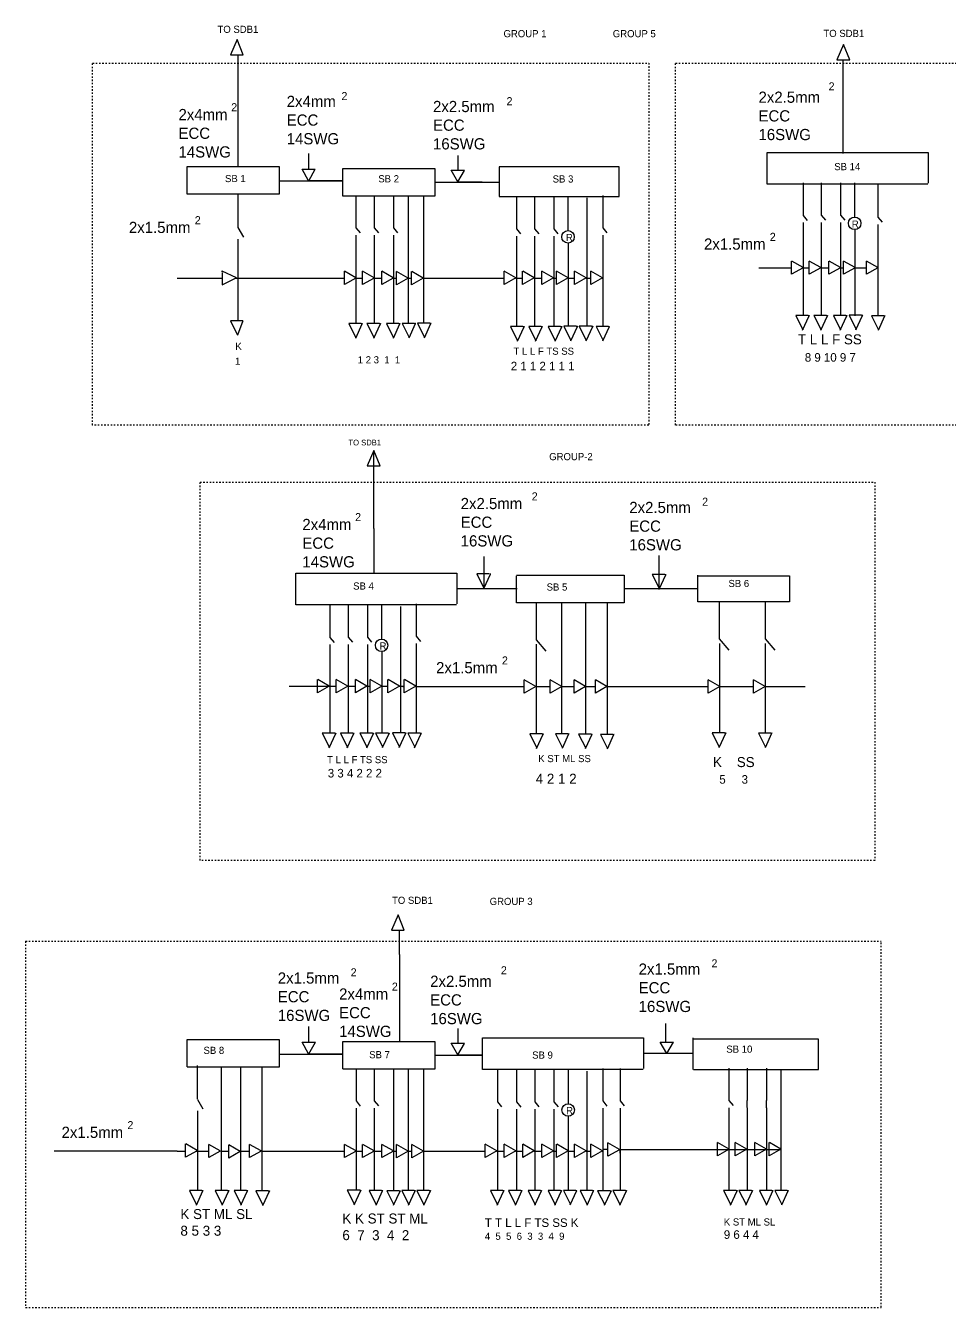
# Model space of a CAD drawing. Header units: inches. Extents: x 18 to 148, y -45 to 52.
# Drawn here: x 17.5 to 82.3, y -44.9 to 44.8 of the extents above; entities that cross this region are included whole.
import ezdxf

# ---------------------------------------------------------------- set-up
doc = ezdxf.new("R2010")
doc.units = ezdxf.units.IN
doc.header["$MEASUREMENT"] = 0
doc.linetypes.add('DOT2', pattern=[0.125, 0, -0.125])
doc.layers.add('Layer1', color=7, linetype='DOT2')

msp = doc.modelspace()

# ---------------------------------------------------------------- linework, layer by layer
for p, q in [((32.34, 43.869), (31.871, 42.8)), ((32.772, 42.8), (32.34, 43.869)), ((74.812, 43.52), (74.343, 42.451)), ((75.244, 42.451), (74.812, 43.52)), ((31.871, 42.8), (32.772, 42.8)), ((32.402, 39.614), (32.402, 42.8)), ((74.343, 42.451), (75.244, 42.451)), ((74.787, 35.894), (74.787, 42.432)), ((32.402, 35.01), (32.402, 39.614)), ((37.357, 34.783), (37.357, 35.884)), ((69.457, 34.026), (69.457, 35.95)), ((69.457, 35.95), (80.734, 35.95)), ((80.734, 35.95), (80.734, 33.807)), ((47.809, 34.713), (47.809, 35.743)), ((29.239, 34.961), (28.819, 34.961)), ((28.819, 34.961), (28.819, 33.076)), ((35.303, 34.959), (29.115, 34.959)), ((35.303, 33.071), (35.303, 34.959)), ((37.342, 33.982), (36.886, 34.794)), ((36.886, 34.794), (37.816, 34.794)), ((37.354, 33.982), (37.816, 34.787)), ((40.136, 34.814), (39.716, 34.814)), ((39.716, 34.814), (39.716, 32.93)), ((46.201, 34.812), (40.013, 34.812)), ((46.201, 32.924), (46.201, 34.812)), ((47.785, 33.904), (47.329, 34.716)), ((47.329, 34.716), (48.259, 34.716)), ((47.797, 33.904), (48.259, 34.71)), ((59.092, 34.96), (50.689, 34.96)), ((50.689, 34.96), (50.689, 33.89)), ((59.092, 32.878), (59.092, 34.96)), ((69.456, 33.741), (69.456, 34.138)), ((35.291, 33.965), (39.735, 33.965)), ((39.735, 33.965), (37.357, 33.965)), ((46.186, 33.89), (49.501, 33.89)), ((49.501, 33.89), (47.797, 33.89)), ((49.501, 33.89), (50.689, 33.89)), ((50.689, 33.89), (50.689, 32.878)), ((80.703, 33.741), (69.456, 33.741)), ((71.97, 33.828), (71.97, 31.56)), ((73.246, 33.839), (73.246, 31.571)), ((74.59, 33.84), (74.59, 31.572)), ((75.603, 31.456), (75.603, 33.839)), ((77.212, 33.693), (77.212, 31.425)), ((28.83, 33.071), (35.303, 33.071)), ((32.402, 30.716), (32.402, 33.07)), ((39.728, 32.924), (46.201, 32.924)), ((40.664, 32.948), (40.664, 30.68)), ((41.94, 32.959), (41.94, 30.691)), ((43.284, 32.96), (43.284, 30.692)), ((44.315, 32.958), (44.315, 24.001)), ((45.382, 32.946), (45.382, 24.013)), ((50.689, 32.878), (59.092, 32.878)), ((51.896, 32.878), (51.896, 30.61)), ((53.172, 32.889), (53.172, 30.621)), ((54.516, 32.89), (54.516, 30.622)), ((55.529, 30.506), (55.529, 32.89)), ((56.828, 32.779), (56.828, 23.789)), ((57.938, 32.95), (57.938, 30.682)), ((71.97, 31.56), (72.264, 31.208)), ((73.246, 31.571), (73.54, 31.219)), ((74.59, 31.572), (74.884, 31.22)), ((77.212, 31.425), (77.506, 31.073)), ((32.401, 30.705), (32.776, 30.045)), ((40.664, 30.68), (40.958, 30.328)), ((41.94, 30.691), (42.234, 30.339)), ((43.284, 30.692), (43.578, 30.34)), ((51.896, 30.61), (52.19, 30.258)), ((53.172, 30.621), (53.466, 30.269)), ((54.516, 30.622), (54.809, 30.27)), ((57.938, 30.682), (58.231, 30.33)), ((71.97, 31.052), (71.97, 24.528)), ((73.246, 31.063), (73.246, 24.528)), ((74.59, 31.063), (74.59, 24.528)), ((75.621, 27.854), (75.621, 30.565)), ((77.212, 30.917), (77.212, 24.528)), ((32.397, 29.898), (32.397, 24.192)), ((40.664, 30.172), (40.664, 23.985)), ((41.94, 30.183), (41.94, 23.985)), ((43.284, 30.184), (43.284, 23.985)), ((51.896, 30.102), (51.896, 23.773)), ((53.172, 30.113), (53.172, 23.773)), ((54.516, 30.114), (54.516, 23.773)), ((55.547, 26.904), (55.547, 29.615)), ((57.938, 30.174), (57.938, 23.773)), ((68.882, 27.889), (71.167, 27.889)), ((71.167, 27.434), (71.167, 28.364)), ((71.979, 27.889), (71.167, 27.434)), ((71.979, 27.902), (71.173, 28.364)), ((71.97, 27.889), (72.398, 27.889)), ((72.398, 27.434), (72.398, 28.364)), ((73.21, 27.889), (72.398, 27.434)), ((73.21, 27.902), (72.405, 28.364)), ((73.21, 27.889), (73.783, 27.889)), ((73.783, 27.434), (73.783, 28.364)), ((74.595, 27.889), (73.783, 27.434)), ((74.595, 27.902), (73.79, 28.364)), ((74.59, 27.889), (74.795, 27.889)), ((74.795, 27.434), (74.795, 28.364)), ((75.607, 27.889), (74.795, 27.434)), ((75.607, 27.902), (74.801, 28.364)), ((75.606, 27.889), (76.4, 27.889)), ((75.621, 24.528), (75.621, 27.872)), ((76.4, 27.434), (76.4, 28.364)), ((77.212, 27.889), (76.4, 27.434)), ((77.212, 27.902), (76.406, 28.364)), ((28.139, 27.173), (31.286, 27.173)), ((31.283, 27.596), (31.295, 27.673)), ((31.286, 27.572), (31.286, 26.701)), ((31.286, 26.701), (32.28, 27.199)), ((32.304, 27.183), (31.304, 27.645)), ((32.229, 27.173), (39.848, 27.173)), ((39.848, 26.714), (39.848, 27.644)), ((40.66, 27.169), (39.848, 26.714)), ((40.66, 27.182), (39.854, 27.644)), ((40.664, 27.173), (41.121, 27.173)), ((41.121, 26.714), (41.121, 27.644)), ((41.933, 27.169), (41.121, 26.714)), ((41.933, 27.182), (41.127, 27.644)), ((41.94, 27.173), (42.463, 27.173)), ((42.463, 26.714), (42.463, 27.644)), ((43.275, 27.169), (42.463, 26.714)), ((43.275, 27.182), (42.469, 27.644)), ((43.284, 27.173), (43.495, 27.173)), ((43.495, 26.706), (43.495, 27.636)), ((44.307, 27.162), (43.495, 26.706)), ((44.307, 27.174), (43.501, 27.636)), ((44.315, 27.173), (44.562, 27.173)), ((44.562, 26.705), (44.562, 27.635)), ((45.374, 27.161), (44.562, 26.705)), ((45.374, 27.173), (44.568, 27.635)), ((45.374, 27.173), (51.034, 27.173)), ((51.034, 26.728), (51.034, 27.658)), ((51.846, 27.184), (51.034, 26.728)), ((51.846, 27.196), (51.041, 27.658)), ((51.827, 27.173), (52.332, 27.173)), ((52.332, 26.728), (52.332, 27.658)), ((53.143, 27.184), (52.332, 26.728)), ((53.143, 27.196), (52.338, 27.658)), ((53.125, 27.173), (53.673, 27.173)), ((53.673, 26.728), (53.673, 27.658)), ((54.485, 27.184), (53.673, 26.728)), ((54.485, 27.196), (53.679, 27.658)), ((54.466, 27.173), (54.706, 27.173)), ((54.706, 26.728), (54.706, 27.658)), ((55.518, 27.184), (54.706, 26.728)), ((55.518, 27.196), (54.712, 27.658)), ((55.499, 27.173), (55.959, 27.173)), ((55.547, 23.773), (55.547, 26.922)), ((55.959, 26.728), (55.959, 27.658)), ((56.771, 27.184), (55.959, 26.728)), ((56.771, 27.196), (55.966, 27.658)), ((56.753, 27.173), (56.995, 27.173)), ((56.994, 27.172), (57.103, 27.172)), ((57.103, 26.728), (57.103, 27.658)), ((57.915, 27.184), (57.103, 26.728)), ((57.915, 27.196), (57.109, 27.658)), ((57.894, 27.172), (57.937, 27.172)), ((72.329, 24.549), (71.458, 24.549)), ((71.458, 24.549), (71.956, 23.555)), ((71.94, 23.531), (72.402, 24.531)), ((72.329, 24.549), (72.414, 24.549)), ((72.414, 24.549), (72.402, 24.531)), ((73.6, 24.549), (72.73, 24.549)), ((72.73, 24.549), (73.227, 23.555)), ((73.211, 23.531), (73.673, 24.531)), ((73.6, 24.549), (73.682, 24.549)), ((73.682, 24.549), (73.673, 24.531)), ((74.966, 24.549), (74.095, 24.549)), ((74.095, 24.549), (74.593, 23.555)), ((74.577, 23.531), (75.039, 24.531)), ((74.966, 24.549), (75.047, 24.549)), ((75.047, 24.549), (75.039, 24.531)), ((76.064, 24.565), (75.194, 24.565)), ((75.194, 24.565), (75.691, 23.57)), ((75.676, 23.547), (76.137, 24.546)), ((76.064, 24.565), (76.146, 24.565)), ((76.146, 24.565), (76.137, 24.546)), ((76.146, 24.565), (76.146, 24.565)), ((77.632, 24.537), (76.761, 24.537)), ((76.761, 24.537), (77.259, 23.543)), ((77.243, 23.519), (77.705, 24.519)), ((77.632, 24.537), (77.713, 24.537)), ((77.713, 24.537), (77.705, 24.519)), ((32.738, 24.177), (31.867, 24.177)), ((31.867, 24.177), (32.365, 23.183)), ((32.738, 24.177), (32.365, 23.183)), ((41.032, 23.985), (40.162, 23.985)), ((40.162, 23.985), (40.659, 22.991)), ((40.643, 22.967), (41.105, 23.967)), ((41.032, 23.985), (41.117, 23.985)), ((41.117, 23.985), (41.105, 23.967)), ((42.304, 23.985), (41.433, 23.985)), ((41.433, 23.985), (41.93, 22.991)), ((41.915, 22.967), (42.377, 23.967)), ((42.304, 23.985), (42.385, 23.985)), ((42.385, 23.985), (42.377, 23.967)), ((43.669, 23.985), (42.798, 23.985)), ((42.798, 23.985), (43.296, 22.991)), ((43.28, 22.967), (43.742, 23.967)), ((43.669, 23.985), (43.751, 23.985)), ((43.751, 23.985), (43.742, 23.967)), ((44.768, 24.001), (43.897, 24.001)), ((43.897, 24.001), (44.395, 23.007)), ((44.379, 22.983), (44.841, 23.983)), ((44.768, 24.001), (44.849, 24.001)), ((44.849, 24.001), (44.841, 23.983)), ((44.849, 24.001), (44.849, 24.001)), ((45.841, 24.013), (44.97, 24.013)), ((44.97, 24.013), (45.468, 23.019)), ((45.452, 22.995), (45.914, 23.995)), ((45.841, 24.013), (45.922, 24.013)), ((45.922, 24.013), (45.914, 23.995)), ((52.357, 23.778), (51.486, 23.778)), ((51.486, 23.778), (51.983, 22.784)), ((51.968, 22.76), (52.43, 23.76)), ((52.357, 23.778), (52.441, 23.778)), ((52.441, 23.778), (52.43, 23.76)), ((53.628, 23.778), (52.757, 23.778)), ((52.757, 23.778), (53.255, 22.784)), ((53.239, 22.76), (53.701, 23.76)), ((53.628, 23.778), (53.709, 23.778)), ((53.709, 23.778), (53.701, 23.76)), ((54.993, 23.778), (54.123, 23.778)), ((54.123, 23.778), (54.62, 22.784)), ((54.605, 22.76), (55.067, 23.76)), ((54.993, 23.778), (55.075, 23.778)), ((55.075, 23.778), (55.067, 23.76)), ((56.092, 23.794), (55.221, 23.794)), ((55.221, 23.794), (55.719, 22.8)), ((55.703, 22.776), (56.165, 23.776)), ((56.092, 23.794), (56.174, 23.794)), ((56.174, 23.794), (56.165, 23.776)), ((56.174, 23.794), (56.174, 23.794)), ((57.165, 23.806), (56.294, 23.806)), ((56.294, 23.806), (56.792, 22.812)), ((56.776, 22.788), (57.238, 23.788)), ((57.165, 23.806), (57.247, 23.806)), ((57.247, 23.806), (57.238, 23.788)), ((58.343, 23.792), (57.473, 23.792)), ((57.473, 23.792), (57.97, 22.798)), ((57.955, 22.774), (58.417, 23.774)), ((58.343, 23.792), (58.425, 23.792)), ((58.425, 23.792), (58.417, 23.774)), ((41.916, 15.098), (41.447, 14.029)), ((41.904, 9.647), (41.904, 15.054)), ((42.348, 14.029), (41.916, 15.098)), ((41.447, 14.029), (42.348, 14.029)), ((41.904, 9.647), (41.904, 6.512)), ((49.629, 5.506), (49.629, 7.681)), ((61.904, 5.374), (61.904, 7.747)), ((36.458, 4.588), (36.458, 6.512)), ((36.458, 6.512), (47.735, 6.512)), ((47.735, 6.512), (47.735, 4.369)), ((50, 6.472), (49.13, 6.472)), ((49.13, 6.472), (49.627, 5.478)), ((49.612, 5.454), (50.073, 6.454)), ((50.025, 6.474), (50.101, 6.462)), ((51.914, 6.366), (59.432, 6.366)), ((51.914, 4.432), (51.914, 6.328)), ((59.432, 6.366), (59.432, 4.432)), ((62.279, 6.426), (61.408, 6.426)), ((61.408, 6.426), (61.906, 5.432)), ((61.89, 5.408), (62.352, 6.408)), ((62.303, 6.429), (62.38, 6.417)), ((64.595, 4.508), (64.595, 6.366)), ((64.595, 6.328), (71.012, 6.328)), ((71.012, 6.328), (71.012, 4.508)), ((47.782, 5.44), (51.939, 5.44)), ((59.462, 5.44), (64.544, 5.44)), ((36.457, 4.303), (36.457, 4.7)), ((71.012, 4.508), (64.595, 4.508)), ((47.704, 4.303), (36.457, 4.303)), ((38.841, 4.293), (38.841, 2.025)), ((40.117, 4.304), (40.117, 2.036)), ((41.461, 4.305), (41.461, 2.037)), ((42.474, 1.922), (42.474, 4.305)), ((43.773, 4.194), (43.773, -4.649)), ((44.883, 4.365), (44.883, 2.097)), ((59.432, 4.432), (51.914, 4.432)), ((53.269, 4.417), (53.269, 1.855)), ((55.057, 4.424), (55.057, -4.724)), ((56.741, 4.424), (56.741, -4.753)), ((58.247, 4.394), (58.247, -4.783)), ((66.103, 4.478), (66.103, 1.915)), ((69.322, 4.478), (69.322, 1.915)), ((38.841, 2.025), (39.135, 1.673)), ((40.117, 2.036), (40.411, 1.684)), ((41.461, 2.037), (41.754, 1.685)), ((44.883, 2.097), (45.176, 1.745)), ((53.269, 1.855), (53.948, 1.063)), ((66.103, 1.915), (66.782, 1.124)), ((69.322, 1.915), (70.001, 1.124)), ((38.841, 1.517), (38.841, -4.682)), ((40.117, 1.528), (40.117, -4.682)), ((41.461, 1.529), (41.461, -4.704)), ((42.492, -1.681), (42.492, 1.03)), ((44.883, 1.589), (44.883, -4.649)), ((53.275, 1.537), (53.275, -4.725)), ((66.108, 1.597), (66.108, -4.665)), ((69.327, 1.597), (69.327, -4.665)), ((39.277, -1.421), (35.992, -1.421)), ((37.979, -1.856), (37.979, -0.927)), ((38.791, -1.401), (37.979, -1.856)), ((38.791, -1.388), (37.986, -0.927)), ((39.277, -1.856), (39.277, -0.927)), ((40.088, -1.401), (39.277, -1.856)), ((40.088, -1.388), (39.283, -0.927)), ((40.618, -1.421), (40.053, -1.421)), ((40.618, -1.856), (40.618, -0.927)), ((41.43, -1.401), (40.618, -1.856)), ((41.43, -1.388), (40.624, -0.927)), ((41.651, -1.421), (41.394, -1.421)), ((41.651, -1.856), (41.651, -0.927)), ((42.463, -1.401), (41.651, -1.856)), ((42.463, -1.388), (41.657, -0.927)), ((42.904, -1.421), (42.428, -1.421)), ((42.492, -4.682), (42.492, -1.662)), ((42.904, -1.856), (42.904, -0.927)), ((43.716, -1.401), (42.904, -1.856)), ((43.716, -1.388), (42.911, -0.927)), ((44.008, -1.421), (43.681, -1.421)), ((43.939, -1.412), (44.048, -1.412)), ((44.048, -1.856), (44.048, -0.927)), ((44.86, -1.401), (44.048, -1.856)), ((44.86, -1.388), (44.054, -0.927)), ((44.839, -1.412), (44.882, -1.412)), ((44.884, -1.413), (52.441, -1.413)), ((52.441, -1.872), (52.441, -0.942)), ((53.253, -1.416), (52.441, -1.872)), ((53.253, -1.404), (52.447, -0.942)), ((53.275, -1.413), (54.256, -1.413)), ((54.256, -1.872), (54.256, -0.942)), ((55.068, -1.416), (54.256, -1.872)), ((55.068, -1.404), (54.262, -0.942)), ((55.057, -1.413), (55.933, -1.413)), ((55.933, -1.872), (55.933, -0.942)), ((56.745, -1.416), (55.933, -1.872)), ((56.745, -1.404), (55.939, -0.942)), ((56.741, -1.413), (57.426, -1.413)), ((57.426, -1.872), (57.426, -0.942)), ((58.238, -1.416), (57.426, -1.872)), ((58.238, -1.404), (57.432, -0.942)), ((58.247, -1.413), (65.329, -1.413)), ((65.329, -1.872), (65.329, -0.942)), ((66.14, -1.416), (65.329, -1.872)), ((66.14, -1.404), (65.335, -0.942)), ((66.108, -1.413), (68.499, -1.413)), ((68.499, -1.872), (68.499, -0.942)), ((69.311, -1.416), (68.499, -1.872)), ((69.311, -1.404), (68.505, -0.942)), ((69.327, -1.413), (72.107, -1.413)), ((39.174, -4.691), (38.304, -4.691)), ((38.304, -4.691), (38.801, -5.686)), ((38.786, -5.71), (39.248, -4.71)), ((39.174, -4.691), (39.259, -4.691)), ((39.259, -4.691), (39.248, -4.71)), ((40.446, -4.691), (39.575, -4.691)), ((39.575, -4.691), (40.073, -5.686)), ((40.057, -5.71), (40.519, -4.71)), ((40.446, -4.691), (40.527, -4.691)), ((40.527, -4.691), (40.519, -4.71)), ((41.811, -4.691), (40.941, -4.691)), ((40.941, -4.691), (41.438, -5.686)), ((41.422, -5.71), (41.884, -4.71)), ((41.811, -4.691), (41.893, -4.691)), ((41.893, -4.691), (41.884, -4.71)), ((42.91, -4.676), (42.039, -4.676)), ((42.039, -4.676), (42.537, -5.67)), ((42.521, -5.694), (42.983, -4.694)), ((42.91, -4.676), (42.992, -4.676)), ((42.992, -4.676), (42.983, -4.694)), ((42.992, -4.676), (42.992, -4.676)), ((44.079, -4.657), (43.209, -4.657)), ((43.209, -4.657), (43.706, -5.651)), ((43.691, -5.675), (44.153, -4.676)), ((44.079, -4.657), (44.161, -4.657)), ((44.161, -4.657), (44.153, -4.676)), ((45.161, -4.678), (44.291, -4.678)), ((44.291, -4.678), (44.788, -5.672)), ((44.772, -5.696), (45.234, -4.696)), ((45.161, -4.678), (45.243, -4.678)), ((45.243, -4.678), (45.234, -4.696)), ((53.702, -4.728), (52.831, -4.728)), ((52.831, -4.728), (53.329, -5.722)), ((53.313, -5.746), (53.775, -4.746)), ((53.702, -4.728), (53.787, -4.728)), ((53.787, -4.728), (53.775, -4.746)), ((55.503, -4.721), (54.632, -4.721)), ((54.632, -4.721), (55.13, -5.715)), ((55.114, -5.739), (55.576, -4.739)), ((55.503, -4.721), (55.588, -4.721)), ((55.588, -4.721), (55.576, -4.739)), ((57.123, -4.743), (56.253, -4.743)), ((56.253, -4.743), (56.75, -5.738)), ((56.734, -5.762), (57.196, -4.762)), ((57.123, -4.743), (57.208, -4.743)), ((57.208, -4.743), (57.196, -4.762)), ((58.653, -4.766), (57.783, -4.766)), ((57.783, -4.766), (58.28, -5.76)), ((58.264, -5.784), (58.726, -4.784)), ((58.653, -4.766), (58.738, -4.766)), ((58.738, -4.766), (58.726, -4.784)), ((66.479, -4.658), (65.609, -4.658)), ((65.609, -4.658), (66.106, -5.652)), ((66.09, -5.676), (66.552, -4.676)), ((66.479, -4.658), (66.564, -4.658)), ((66.564, -4.658), (66.552, -4.676)), ((69.718, -4.67), (68.847, -4.67)), ((68.847, -4.67), (69.345, -5.665)), ((69.329, -5.689), (69.791, -4.689)), ((69.718, -4.67), (69.803, -4.67)), ((69.803, -4.67), (69.791, -4.689)), ((43.614, -17.397), (43.145, -18.466)), ((44.045, -18.466), (43.614, -17.397)), ((43.145, -18.466), (44.045, -18.466)), ((43.702, -20.177), (43.702, -18.466)), ((43.702, -20.177), (43.702, -26.292)), ((62.359, -26.266), (62.359, -24.998)), ((37.363, -26.322), (37.363, -25.221)), ((47.816, -26.392), (47.816, -25.362)), ((49.519, -27.931), (49.519, -26.008)), ((49.519, -26.008), (60.796, -26.008)), ((60.796, -26.008), (60.796, -28.151)), ((64.269, -27.931), (64.269, -26.008)), ((29.245, -26.144), (28.825, -26.144)), ((28.825, -26.144), (28.825, -28.028)), ((35.31, -26.146), (29.122, -26.146)), ((35.31, -28.034), (35.31, -26.146)), ((37.349, -27.123), (36.893, -26.311)), ((36.893, -26.311), (37.823, -26.311)), ((37.361, -27.123), (37.823, -26.317)), ((40.143, -26.291), (39.723, -26.291)), ((39.723, -26.291), (39.723, -28.175)), ((46.208, -26.292), (40.019, -26.292)), ((46.208, -28.181), (46.208, -26.292)), ((47.792, -27.2), (47.336, -26.389)), ((47.336, -26.389), (48.266, -26.389)), ((47.804, -27.2), (48.266, -26.395)), ((62.427, -27.112), (61.972, -26.3)), ((61.972, -26.3), (62.901, -26.3)), ((62.439, -27.112), (62.901, -26.306)), ((73.044, -26.092), (64.261, -26.092)), ((73.044, -28.217), (73.044, -26.092)), ((35.298, -27.14), (39.742, -27.14)), ((39.742, -27.14), (37.364, -27.14)), ((46.192, -27.215), (49.507, -27.215)), ((49.507, -27.215), (47.804, -27.215)), ((60.843, -27.076), (64.264, -27.076)), ((28.837, -28.034), (35.31, -28.034)), ((29.563, -30.304), (29.563, -27.95)), ((31.216, -28.025), (31.216, -36.696)), ((32.583, -28.025), (32.583, -36.696)), ((34.06, -28.025), (34.06, -36.696)), ((39.735, -28.181), (46.208, -28.181)), ((40.671, -28.157), (40.671, -30.425)), ((41.947, -28.146), (41.947, -30.414)), ((43.291, -28.145), (43.291, -30.413)), ((44.322, -28.146), (44.322, -36.696)), ((45.388, -28.159), (45.388, -36.696)), ((49.518, -28.217), (49.518, -27.819)), ((60.765, -28.217), (49.518, -28.217)), ((50.567, -28.223), (50.567, -30.491)), ((51.903, -28.227), (51.903, -30.495)), ((53.179, -28.216), (53.179, -30.484)), ((54.523, -28.215), (54.523, -30.483)), ((55.536, -30.598), (55.536, -28.215)), ((56.835, -28.326), (56.835, -36.696)), ((57.945, -28.155), (57.945, -30.423)), ((59.158, -28.142), (59.158, -30.409)), ((64.268, -28.217), (64.268, -27.819)), ((64.289, -28.217), (73.044, -28.217)), ((66.782, -28.13), (66.782, -30.398)), ((68.057, -28.119), (68.057, -30.387)), ((69.401, -28.118), (69.401, -30.386)), ((70.43, -31.376), (70.43, -28.228)), ((29.562, -30.315), (29.937, -30.975)), ((40.671, -30.425), (40.965, -30.777)), ((41.947, -30.414), (42.24, -30.765)), ((43.286, -30.392), (43.286, -31.025)), ((50.567, -30.491), (50.861, -30.843)), ((51.903, -30.495), (52.197, -30.847)), ((53.179, -30.484), (53.472, -30.836)), ((54.523, -30.483), (54.816, -30.835)), ((57.945, -30.423), (58.238, -30.775)), ((59.158, -30.409), (59.451, -30.761)), ((66.782, -30.398), (67.075, -30.75)), ((68.058, -30.891), (68.058, -30.383)), ((69.402, -30.9), (69.402, -30.382)), ((29.558, -31.123), (29.558, -36.696)), ((40.671, -30.933), (40.671, -36.696)), ((41.947, -30.922), (41.947, -36.696)), ((43.291, -30.921), (43.291, -36.696)), ((50.567, -30.999), (50.567, -36.696)), ((51.903, -31.003), (51.903, -36.696)), ((53.179, -30.992), (53.179, -36.696)), ((54.523, -30.991), (54.523, -36.696)), ((57.945, -30.931), (57.945, -36.696)), ((59.158, -30.918), (59.158, -36.696)), ((66.782, -30.906), (66.782, -36.696)), ((68.057, -30.895), (68.057, -36.696)), ((69.401, -30.894), (69.401, -36.696)), ((70.433, -34.104), (70.433, -31.393)), ((55.554, -34.201), (55.554, -31.49)), ((28.146, -33.931), (19.535, -33.931)), ((28.146, -33.931), (28.732, -33.931)), ((28.732, -34.363), (28.732, -33.433)), ((29.544, -33.908), (28.732, -34.363)), ((29.544, -33.895), (28.738, -33.433)), ((29.502, -33.931), (30.349, -33.931)), ((30.349, -34.39), (30.349, -33.46)), ((31.161, -33.934), (30.349, -34.39)), ((31.161, -33.922), (30.355, -33.46)), ((31.216, -33.931), (31.75, -33.931)), ((31.75, -34.417), (31.75, -33.487)), ((32.562, -33.961), (31.75, -34.417)), ((32.562, -33.949), (31.756, -33.487)), ((32.531, -33.931), (33.205, -33.931)), ((33.205, -34.39), (33.205, -33.46)), ((34.017, -33.934), (33.205, -34.39)), ((34.017, -33.922), (33.212, -33.46)), ((34.06, -33.931), (39.855, -33.931)), ((39.855, -34.391), (39.855, -33.461)), ((40.667, -33.935), (39.855, -34.391)), ((40.667, -33.923), (39.861, -33.461)), ((40.671, -33.931), (41.128, -33.931)), ((41.128, -34.391), (41.128, -33.461)), ((41.939, -33.935), (41.128, -34.391)), ((41.939, -33.923), (41.134, -33.461)), ((41.947, -33.931), (42.47, -33.931)), ((42.47, -34.391), (42.47, -33.461)), ((43.282, -33.935), (42.47, -34.391)), ((43.282, -33.923), (42.476, -33.461)), ((43.291, -33.931), (43.502, -33.931)), ((43.502, -34.398), (43.502, -33.469)), ((44.314, -33.943), (43.502, -34.398)), ((44.314, -33.93), (43.508, -33.469)), ((44.322, -33.931), (44.569, -33.931)), ((44.569, -34.399), (44.569, -33.47)), ((45.381, -33.944), (44.569, -34.399)), ((45.381, -33.931), (44.575, -33.47)), ((45.381, -33.931), (49.705, -33.931)), ((49.705, -34.373), (49.705, -33.443)), ((50.517, -33.917), (49.705, -34.373)), ((50.517, -33.905), (49.712, -33.443)), ((50.492, -33.931), (51.041, -33.931)), ((51.041, -34.376), (51.041, -33.447)), ((51.853, -33.921), (51.041, -34.376)), ((51.853, -33.908), (51.047, -33.447)), ((51.834, -33.931), (52.338, -33.931)), ((52.338, -34.376), (52.338, -33.447)), ((53.15, -33.921), (52.338, -34.376)), ((53.15, -33.908), (52.345, -33.447)), ((53.131, -33.931), (53.68, -33.931)), ((53.68, -34.376), (53.68, -33.447)), ((54.491, -33.921), (53.68, -34.376)), ((54.491, -33.908), (53.686, -33.447)), ((54.473, -33.931), (54.713, -33.931)), ((54.713, -34.376), (54.713, -33.447)), ((55.525, -33.921), (54.713, -34.376)), ((55.525, -33.908), (54.719, -33.447)), ((55.506, -33.931), (55.966, -33.931)), ((55.966, -34.376), (55.966, -33.447)), ((56.778, -33.921), (55.966, -34.376)), ((56.778, -33.908), (55.972, -33.447)), ((56.759, -33.931), (57.002, -33.931)), ((57.001, -33.932), (57.11, -33.932)), ((57.11, -34.376), (57.11, -33.447)), ((57.921, -33.921), (57.11, -34.376)), ((57.921, -33.908), (57.116, -33.447)), ((57.901, -33.932), (57.943, -33.932)), ((58.296, -33.817), (57.937, -33.817)), ((58.296, -34.291), (58.296, -33.361)), ((59.108, -33.836), (58.296, -34.291)), ((59.108, -33.823), (58.302, -33.361)), ((59.108, -33.823), (70.433, -33.823)), ((59.161, -34.067), (59.161, -33.824)), ((65.978, -34.257), (65.978, -33.328)), ((66.79, -33.802), (65.978, -34.257)), ((66.79, -33.789), (65.985, -33.328)), ((67.21, -34.257), (67.21, -33.328)), ((68.021, -33.802), (67.21, -34.257)), ((68.021, -33.789), (67.216, -33.328)), ((68.595, -34.257), (68.595, -33.328)), ((69.407, -33.802), (68.595, -34.257)), ((69.407, -33.789), (68.601, -33.328)), ((69.606, -34.257), (69.606, -33.328)), ((70.418, -33.802), (69.606, -34.257)), ((70.418, -33.789), (69.612, -33.328)), ((70.433, -36.696), (70.433, -34.086)), ((55.554, -36.696), (55.554, -34.182)), ((29.875, -36.698), (29.004, -36.698)), ((29.004, -36.698), (29.502, -37.692)), ((29.486, -37.716), (29.948, -36.716)), ((29.875, -36.698), (29.96, -36.698)), ((29.96, -36.698), (29.948, -36.716)), ((31.676, -36.691), (30.805, -36.691)), ((30.805, -36.691), (31.303, -37.686)), ((31.287, -37.71), (31.749, -36.71)), ((31.676, -36.691), (31.761, -36.691)), ((31.761, -36.691), (31.749, -36.71)), ((32.994, -36.689), (32.123, -36.689)), ((32.123, -36.689), (32.621, -37.683)), ((32.605, -37.707), (33.067, -36.707)), ((32.994, -36.689), (33.079, -36.689)), ((33.079, -36.689), (33.067, -36.707)), ((34.524, -36.712), (33.654, -36.712)), ((33.654, -36.712), (34.151, -37.706)), ((34.135, -37.73), (34.597, -36.73)), ((34.524, -36.712), (34.609, -36.712)), ((34.609, -36.712), (34.597, -36.73)), ((40.928, -36.672), (40.057, -36.672)), ((40.057, -36.672), (40.555, -37.666)), ((40.539, -37.69), (41.001, -36.69)), ((40.928, -36.672), (41.013, -36.672)), ((41.013, -36.672), (41.001, -36.69)), ((42.458, -36.694), (41.587, -36.694)), ((41.587, -36.694), (42.085, -37.688)), ((42.069, -37.712), (42.531, -36.712)), ((42.458, -36.694), (42.543, -36.694)), ((42.543, -36.694), (42.531, -36.712)), ((43.688, -36.707), (42.817, -36.707)), ((42.817, -36.707), (43.315, -37.701)), ((43.299, -37.725), (43.761, -36.725)), ((43.688, -36.707), (43.773, -36.707)), ((43.773, -36.707), (43.761, -36.725)), ((44.735, -36.699), (43.864, -36.699)), ((43.864, -36.699), (44.362, -37.693)), ((44.346, -37.717), (44.808, -36.717)), ((44.735, -36.699), (44.82, -36.699)), ((44.82, -36.699), (44.808, -36.717)), ((45.798, -36.691), (44.927, -36.691)), ((44.927, -36.691), (45.425, -37.685)), ((45.409, -37.709), (45.871, -36.709)), ((45.798, -36.691), (45.883, -36.691)), ((45.883, -36.691), (45.871, -36.709)), ((50.943, -36.693), (50.073, -36.693)), ((50.073, -36.693), (50.57, -37.687)), ((50.554, -37.711), (51.016, -36.711)), ((50.943, -36.693), (51.028, -36.693)), ((51.028, -36.693), (51.016, -36.711)), ((52.215, -36.693), (51.344, -36.693)), ((51.344, -36.693), (51.841, -37.687)), ((51.826, -37.711), (52.288, -36.711)), ((52.215, -36.693), (52.296, -36.693)), ((52.296, -36.693), (52.288, -36.711)), ((53.58, -36.693), (52.709, -36.693)), ((52.709, -36.693), (53.207, -37.687)), ((53.191, -37.711), (53.653, -36.711)), ((53.58, -36.693), (53.662, -36.693)), ((53.662, -36.693), (53.653, -36.711)), ((54.982, -36.691), (54.111, -36.691)), ((54.111, -36.691), (54.609, -37.685)), ((54.593, -37.709), (55.055, -36.71)), ((54.982, -36.691), (55.063, -36.691)), ((55.063, -36.691), (55.055, -36.71)), ((55.063, -36.691), (55.063, -36.691)), ((56.055, -36.679), (55.184, -36.679)), ((55.184, -36.679), (55.682, -37.673)), ((55.666, -37.697), (56.128, -36.697)), ((56.055, -36.679), (56.136, -36.679)), ((56.136, -36.679), (56.128, -36.697)), ((57.233, -36.693), (56.362, -36.693)), ((56.362, -36.693), (56.86, -37.687)), ((56.844, -37.711), (57.306, -36.711)), ((57.233, -36.693), (57.315, -36.693)), ((57.315, -36.693), (57.306, -36.711)), ((58.452, -36.709), (57.581, -36.709)), ((57.581, -36.709), (58.078, -37.703)), ((58.063, -37.727), (58.525, -36.728)), ((58.452, -36.709), (58.533, -36.709)), ((58.533, -36.709), (58.525, -36.728)), ((58.533, -36.709), (58.533, -36.709)), ((59.525, -36.697), (58.654, -36.697)), ((58.654, -36.697), (59.151, -37.691)), ((59.136, -37.715), (59.598, -36.715)), ((59.525, -36.697), (59.606, -36.697)), ((59.606, -36.697), (59.598, -36.715)), ((67.277, -36.698), (66.406, -36.698)), ((66.406, -36.698), (66.904, -37.693)), ((66.888, -37.717), (67.35, -36.717)), ((67.277, -36.698), (67.359, -36.698)), ((67.359, -36.698), (67.35, -36.717)), ((67.359, -36.698), (67.359, -36.698)), ((68.35, -36.686), (67.479, -36.686)), ((67.479, -36.686), (67.977, -37.68)), ((67.961, -37.704), (68.423, -36.705)), ((68.35, -36.686), (68.432, -36.686)), ((68.432, -36.686), (68.423, -36.705)), ((69.788, -36.696), (68.917, -36.696)), ((68.917, -36.696), (69.415, -37.69)), ((69.399, -37.714), (69.861, -36.714)), ((69.788, -36.696), (69.869, -36.696)), ((69.869, -36.696), (69.861, -36.714)), ((69.869, -36.696), (69.869, -36.696)), ((70.861, -36.683), (69.99, -36.683)), ((69.99, -36.683), (70.488, -37.678)), ((70.472, -37.702), (70.934, -36.702)), ((70.861, -36.683), (70.942, -36.683)), ((70.942, -36.683), (70.934, -36.702))]:
    msp.add_line(p, q)
for centre in [(75.585, 31.002), (55.511, 30.052), (42.456, 1.467), (55.518, -31.053)]:
    msp.add_circle(centre, 0.437)
at = {"layer": 'Layer1'}
for p, q in [((22.225, 42.216), (61.161, 42.216)), ((22.225, 16.885), (22.225, 42.216)), ((61.161, 42.216), (61.161, 16.885)), ((63.048, 42.216), (84.981, 42.216)), ((63.048, 16.885), (63.048, 42.216)), ((61.161, 16.885), (22.225, 16.885)), ((84.981, 16.885), (63.048, 16.885)), ((29.744, 10.295), (29.744, 12.883)), ((29.744, 12.883), (76.996, 12.883)), ((76.996, 12.883), (76.996, 10.295)), ((29.744, -13.585), (29.744, 10.295)), ((76.996, 10.295), (76.996, -13.585)), ((76.996, -13.585), (29.744, -13.585)), ((17.531, -19.244), (77.432, -19.244)), ((17.531, -19.244), (17.531, -44.868)), ((77.432, -44.868), (77.432, -19.244)), ((17.531, -44.868), (77.432, -44.868))]:
    msp.add_line(p, q, dxfattribs=at)

# ---------------------------------------------------------------- texts
at = {"attachment_point": 1}
for s, insert, char_height, width in [('TO SDB1 ', (30.966, 44.831), 0.5, 3.64214), ('GROUP 1                         GROUP 5', (50.992, 44.527), 0.5, 41.34781), ('TO SDB1 ', (73.394, 44.546), 0.5, 3.64214), ('2', (73.756, 40.871), 0.56, 5.86241), ('2x4mm\\PECC\\P14SWG', (35.813, 39.928), 0.784, 8.28823), ('2', (39.648, 40.19), 0.56, 5.86241), ('2x2.5mm\\PECC\\P16SWG', (46.058, 39.572), 0.784, 8.28823), ('2', (51.207, 39.832), 0.56, 5.86241), ('2x2.5mm\\PECC\\P16SWG', (68.85, 40.222), 0.784, 8.28823), ('2x4mm\\PECC\\P14SWG', (28.235, 39.006), 0.784, 8.28823), ('2', (31.929, 39.41), 0.56, 5.86241), ('\\pxqc;SB 14', (71.828, 35.222), 0.5, 6.47302), ('\\pxqc;SB 1', (28.981, 34.386), 0.5, 6.47302), ('\\pxqc;SB 2', (39.716, 34.372), 0.5, 6.47302), ('\\pxqc;SB 3', (51.923, 34.358), 0.5, 6.47302), ('2', (29.374, 31.502), 0.56, 5.86241), ('2x1.5mm', (24.763, 31.109), 0.784, 8.28823), ('R', (75.383, 31.196), 0.5, 0.37459), ('R', (55.369, 30.258), 0.5, 0.37459), ('2x1.5mm', (65.032, 29.943), 0.784, 8.28823), ('2', (69.642, 30.336), 0.56, 5.86241), ('K ', (32.217, 22.647), 0.5, 0.35), ('T L L F SS', (71.608, 23.231), 0.7, 7.17328), ('1', (32.197, 21.607), 0.5, 0.35), ('1 2 3  1  1', (40.786, 21.701), 0.5, 6.47302), ('T L L F TS SS', (51.695, 22.303), 0.5, 6.47302), ('8 9 10 9 7', (72.093, 21.919), 0.6, 6.97254), ('2 1 1 2 1 1 1 ', (51.504, 21.312), 0.6, 6.70522), ('TO SDB1', (40.135, 15.859), 0.4, 2.77392), ('GROUP-2', (54.193, 14.925), 0.5, 6.25909), ('2x2.5mm\\PECC\\P16SWG', (47.995, 11.783), 0.784, 8.28823), ('2', (52.971, 12.172), 0.56, 5.86241), ('2', (64.901, 11.799), 0.56, 5.86241), ('2x2.5mm\\PECC\\P16SWG', (59.801, 11.509), 0.784, 8.28823), ('2x4mm\\PECC\\P14SWG', (36.908, 10.318), 0.784, 8.28823), ('2', (40.602, 10.723), 0.56, 5.86241), ('{\\H2.5x;SB 4} ', (40.464, 5.869), 0.2, 2.95173), ('SB 5', (54.013, 5.798), 0.5, 2.52497), ('SB 6', (66.745, 6.046), 0.5, 2.56054), ('R', (42.314, 1.673), 0.5, 0.37459), ('2x1.5mm', (46.273, 0.297), 0.784, 8.28823), ('2', (50.883, 0.689), 0.56, 5.86241), ('T L L F TS SS', (38.64, -6.282), 0.5, 6.47302), ('K ST ML SS', (53.43, -6.209), 0.5, 6.37635), ('3 3 4 2 2 2', (38.69, -7.182), 0.6, 7.69251), ('K    SS', (65.664, -6.355), 0.7, 8.09073), ('4 2 1 2', (53.251, -7.518), 0.7, 7.20408), ('5     3', (66.107, -7.618), 0.6, 9.30988), ('TO SDB1 ', (43.188, -16.129), 0.5, 3.64214), ('GROUP 3', (50.024, -16.203), 0.5, 8.07059), ('2', (65.557, -20.51), 0.56, 5.86241), ('2x1.5mm\\PECC\\P16SWG', (35.189, -21.427), 0.784, 8.28823), ('2', (40.289, -21.136), 0.56, 5.86241), ('2', (50.809, -20.996), 0.56, 5.86241), ('2x1.5mm\\PECC\\P16SWG', (60.457, -20.801), 0.784, 8.28823), ('2', (43.176, -22.139), 0.56, 5.86241), ('2x2.5mm\\PECC\\P16SWG', (45.859, -21.651), 0.784, 8.28823), ('2x4mm\\PECC\\P14SWG', (39.482, -22.544), 0.784, 8.28823), ('SB 8', (29.986, -26.631), 0.5, 2.0023), ('SB 10', (66.596, -26.545), 0.5, 3.94975), ('SB 7', (41.588, -26.932), 0.5, 2.60574), ('SB 9', (52.999, -26.96), 0.5, 4.41604), ('R', (55.376, -30.847), 0.5, 0.37459), ('2x1.5mm', (20.048, -32.225), 0.784, 8.28823), ('2', (24.659, -31.832), 0.56, 5.86241), ('K ST ML SL \\P8 5 3 3', (28.371, -37.988), 0.7, 7.33031), ('K K ST ST ML\\P6  7  3  4  2', (39.712, -38.299), 0.7, 9.2839), ('T T L L F TS SS K\\P{\\H0.8333x;4  5  5  6  3  3  4  9} ', (49.686, -38.64), 0.6, 13.57144), ('{\\H2.5x;K ST ML SL\\P\\H1.2x;9 6 4 4\\P} ', (66.421, -38.64), 0.2, 8.36761)]:
    msp.add_mtext(s, dxfattribs=dict(at, insert=insert, char_height=char_height, width=width))

doc.saveas('drawing.dxf')
